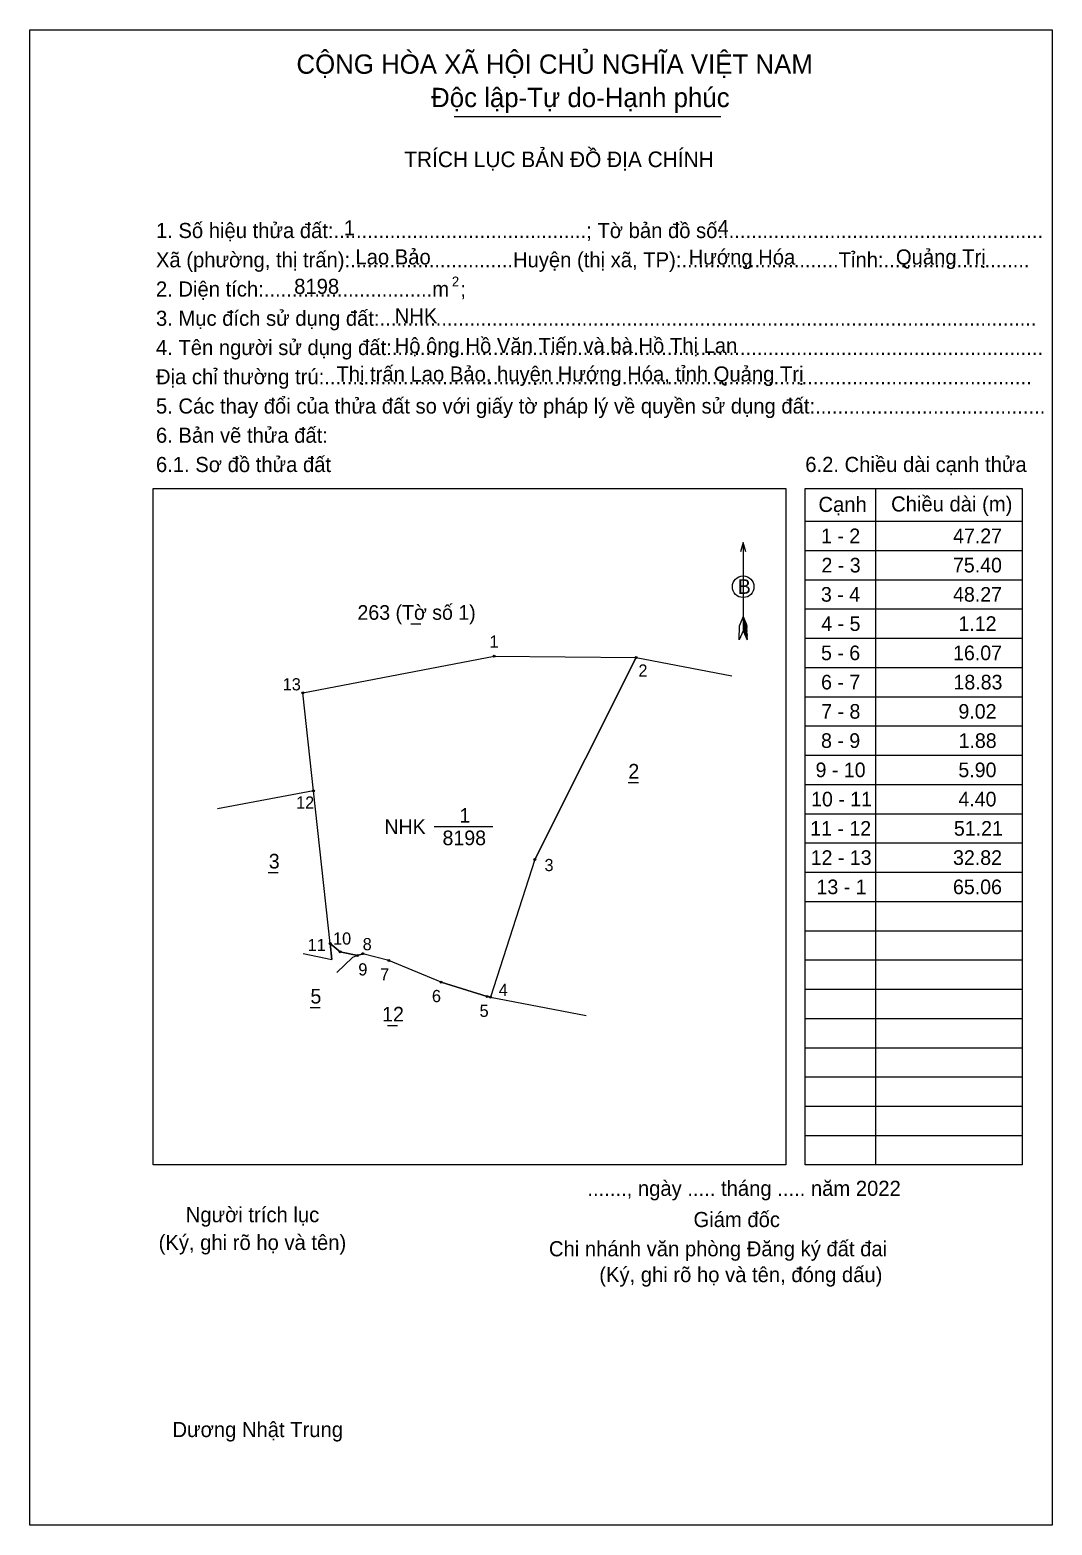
# Model space of a CAD drawing. Extents: x 535764 to 538391, y 1839094 to 1839593.
# Drawn here: x 536778.4 to 537119.2, y 1839093.9 to 1839592.6 of the extents above; entities that cross this region are included whole.
import ezdxf

# ---------------------------------------------------------------- set-up
doc = ezdxf.new("R2010")
doc.units = 0
for name, color, linetype in [('Level 1', 7, 'Continuous'), ('Level 10', 7, 'Continuous'), ('Level 11', 7, 'Continuous'), ('Level 13', 7, 'Continuous'), ('Level 2', 7, 'Continuous'), ('Level 27', 7, 'Continuous'), ('Level 36', 7, 'Continuous'), ('Level 52', 7, 'Continuous'), ('Level 6', 7, 'Continuous'), ('Level 9', 7, 'Continuous')]:
    doc.layers.add(name, color=color, linetype=linetype)

msp = doc.modelspace()

# ---------------------------------------------------------------- linework, layer by layer
at = {"layer": 'Level 1'}
for p, q in [((536778.38, 1839592.54), (536778.38, 1839592.54)), ((536819.43, 1839439.57), (536819.43, 1839439.57)), ((537060.36, 1839439.57), (537060.36, 1839214.09)), ((537036.95, 1839428.68), (537109.29, 1839428.68)), ((537016.23, 1839421.6), (537016.23, 1839392.09)), ((537036.95, 1839418.93), (537109.29, 1839418.93)), ((537036.95, 1839409.17), (537109.29, 1839409.17)), ((537036.95, 1839399.42), (537109.29, 1839399.42)), ((537016.23, 1839396.97), (537015, 1839393.96)), ((537016.23, 1839396.97), (537017.48, 1839393.96)), ((537016.23, 1839396.54), (537017.48, 1839393.52)), ((537016.23, 1839396.12), (537017.48, 1839393.1)), ((537016.23, 1839395.7), (537017.5, 1839392.66)), ((537016.23, 1839395.26), (537017.5, 1839392.22)), ((537016.23, 1839394.84), (537017.5, 1839391.78)), ((537016.23, 1839394.41), (537017.5, 1839391.34)), ((537014.93, 1839389.08), (537015, 1839393.96)), ((537016.23, 1839392.09), (537014.93, 1839389.08)), ((537016.23, 1839393.99), (537017.52, 1839390.9)), ((537016.23, 1839393.57), (537017.52, 1839390.46)), ((537016.23, 1839393.14), (537017.52, 1839390.02)), ((537016.23, 1839392.72), (537017.53, 1839389.6)), ((537016.23, 1839392.09), (537017.53, 1839389.08)), ((537017.53, 1839389.08), (537017.48, 1839393.96)), ((537036.95, 1839389.66), (537109.29, 1839389.66)), ((537036.95, 1839379.91), (537109.29, 1839379.91)), ((537036.95, 1839370.16), (537109.29, 1839370.16)), ((537036.95, 1839360.4), (537109.29, 1839360.4)), ((537036.95, 1839350.65), (537109.29, 1839350.65)), ((537036.95, 1839340.89), (537109.29, 1839340.89)), ((537036.95, 1839331.14), (537109.29, 1839331.14)), ((537036.95, 1839321.38), (537109.29, 1839321.38)), ((537036.95, 1839311.63), (537109.29, 1839311.63)), ((537036.95, 1839301.87), (537109.29, 1839301.87)), ((537036.95, 1839292.12), (537109.29, 1839292.12)), ((537036.95, 1839282.37), (537109.29, 1839282.37)), ((537036.95, 1839272.61), (537109.29, 1839272.61)), ((537036.95, 1839262.86), (537109.29, 1839262.86)), ((537036.95, 1839253.1), (537109.29, 1839253.1)), ((537036.95, 1839243.35), (537109.29, 1839243.35)), ((537036.95, 1839233.59), (537109.29, 1839233.59)), ((537036.95, 1839223.84), (537109.29, 1839223.84)), ((537030.44, 1839214.09), (537030.44, 1839214.09))]:
    msp.add_line(p, q, dxfattribs=at)
for points in [[(536819.43, 1839439.57), (537030.44, 1839439.57), (537030.44, 1839214.09), (536819.43, 1839214.09)], [(537036.95, 1839439.57), (537109.29, 1839439.57), (537109.29, 1839214.09), (537036.95, 1839214.09)]]:
    msp.add_lwpolyline(points, close=True, dxfattribs=at)
msp.add_lwpolyline([(537017.08, 1839418.46), (537016.23, 1839421.6), (537015.39, 1839418.46)], dxfattribs=at)
msp.add_circle((537016.23, 1839406.84), 3.6, dxfattribs=at)
at = {"layer": 'Level 10'}
for p, q in [((536946.72, 1839315.88), (536980.51, 1839383.28)), ((536879.06, 1839282.48), (536878.47, 1839287.88)), ((536869.53, 1839284.49), (536879.06, 1839282.48)), ((536880.77, 1839278.21), (536885.94, 1839283.22)), ((536885.94, 1839283.22), (536880.77, 1839278.21)), ((536887.62, 1839283.82), (536889.38, 1839284.46)), ((536915.49, 1839274.93), (536930.83, 1839270.14)), ((536930.83, 1839270.14), (536931.93, 1839269.93))]:
    msp.add_line(p, q, dxfattribs=at)
msp.add_lwpolyline([(536872.92, 1839338.79), (536869.36, 1839371.42), (536933.24, 1839383.73), (536980.51, 1839383.28), (536946.72, 1839315.88), (536931.93, 1839269.93), (536930.83, 1839270.14), (536915.49, 1839274.93), (536898.11, 1839282.18), (536889.38, 1839284.46), (536887.62, 1839283.82), (536881.85, 1839285.05), (536878.47, 1839287.88)], close=True, dxfattribs=at)
for points in [[(536872.92, 1839338.79), (536869.36, 1839371.42), (536933.24, 1839383.73), (536980.51, 1839383.28)], [(536878.47, 1839287.88), (536881.85, 1839285.05), (536887.62, 1839283.82)]]:
    msp.add_lwpolyline(points, dxfattribs=at)
at = {"layer": 'Level 11'}
for centre in [(536933.24, 1839383.73), (536980.51, 1839383.28), (536869.36, 1839371.42), (536872.92, 1839338.79), (536872.92, 1839338.79), (536946.72, 1839315.88), (536878.47, 1839287.88), (536881.85, 1839285.05), (536889.38, 1839284.46), (536887.62, 1839283.82), (536898.11, 1839282.18), (536915.49, 1839274.93), (536930.83, 1839270.14), (536931.93, 1839269.93)]:
    msp.add_circle(centre, 0.325, dxfattribs=at)
at = {"layer": 'Level 13'}
msp.add_line((536919.82, 1839563.71), (537008.81, 1839563.71), dxfattribs=at)
at = {"layer": 'Level 2'}
msp.add_lwpolyline([(536778.38, 1839592.55), (537119.25, 1839592.55), (537119.25, 1839093.89), (536778.38, 1839093.89)], close=True, dxfattribs=at)
at = {"layer": 'Level 27'}
for p, q in [((536980.51, 1839383.28), (537012.43, 1839377.11)), ((536872.92, 1839338.79), (536840.97, 1839332.73)), ((536878.47, 1839287.88), (536879.06, 1839282.48)), ((536887.62, 1839283.82), (536885.94, 1839283.22)), ((536931.93, 1839269.93), (536963.86, 1839263.79))]:
    msp.add_line(p, q, dxfattribs=at)
at = {"layer": 'Level 9'}
for p, q in [((536905.39, 1839394.52), (536908.76, 1839394.52)), ((536977.92, 1839341.57), (536981.28, 1839341.57)), ((536913.22, 1839326.83), (536932.74, 1839326.83)), ((536857.85, 1839311.57), (536861.22, 1839311.57)), ((536871.81, 1839266.54), (536875.18, 1839266.54)), ((536897.61, 1839260.55), (536900.97, 1839260.55))]:
    msp.add_line(p, q, dxfattribs=at)

# ---------------------------------------------------------------- texts
at = {"layer": 'Level 1'}
for s, height, p in [('TRÍCH LỤC BẢN ĐỒ ĐỊA CHÍNH', 5.2026, (536903.21, 1839546.79)), ('1. Số hiệu thửa đất:.............................................; Tờ bản đồ số:.........................................................', 5.03975, (536820.42, 1839523.13)), ('Xã (phường, thị trấn):.............................Huyện (thị xã, TP):............................Tỉnh:..........................', 5.03975, (536820.42, 1839513.37)), ('2', 3.25, (536919.1, 1839507.03)), ('2. Diện tích:..............................m  ;', 5.0397, (536820.42, 1839503.62)), ('3. Mục đích sử dụng đất:.....................................................................................................................', 5.03975, (536820.42, 1839493.86)), ('4. Tên người sử dụng đất:....................................................................................................................', 5.03975, (536820.42, 1839484.11)), ('Địa chỉ thường trú:..............................................................................................................................', 5.03975, (536820.42, 1839474.36)), ('5. Các thay đổi của thửa đất so với giấy tờ pháp lý về quyền sử dụng đất:.........................................', 5.03975, (536820.42, 1839464.6)), ('6. Bản vẽ thửa đất:', 5.0397, (536820.42, 1839454.85)), ('6.1. Sơ đồ thửa đất', 5.0397, (536820.42, 1839445.09)), ('6.2. Chiều dài cạnh thửa', 5.0397, (537036.95, 1839445.11)), ('Cạnh', 5.04, (537041.34, 1839431.78)), ('Chiều dài (m)', 5.0397, (537065.56, 1839431.94)), ('B', 4.88, (537014.43, 1839404.47)), ('......., ngày ..... tháng ..... năm 2022', 5.0397, (536964.28, 1839203.69)), ('Người trích lục', 5.0397, (536830.35, 1839194.91)), ('Giám đốc', 5.04, (536999.67, 1839193.28)), ('(Ký, ghi rõ họ và tên)', 5.0397, (536821.31, 1839185.64)), ('Chi nhánh văn phòng Đăng ký đất đai', 5.0397, (536951.47, 1839183.53)), ('(Ký, ghi rõ họ và tên, đóng dấu)', 5.0397, (536968.25, 1839174.91)), ('Dương Nhật Trung', 5.0397, (536825.92, 1839123.24))]:
    msp.add_text(s, height=height, dxfattribs=at).set_placement(p)
at = {"layer": 'Level 13'}
for s, height, p in [('CỘNG HÒA XÃ HỘI CHỦ NGHĨA VIỆT NAM', 6.4379, (536867.26, 1839577.93)), ('Độc lập-Tự do-Hạnh phúc', 6.4379, (536912.16, 1839566.8)), ('1', 4.88, (536921.62, 1839328.13)), ('NHK', 4.877, (536896.58, 1839324.39)), ('8198', 4.877, (536915.98, 1839320.65))]:
    msp.add_text(s, height=height, dxfattribs=at).set_placement(p)
at = {"layer": 'Level 36'}
for s, height, p in [('263 (Tờ số 1)', 4.8772, (536887.61, 1839395.82)), ('2', 4.88, (536977.95, 1839342.87)), ('3', 4.88, (536858.03, 1839312.87)), ('5', 4.88, (536871.93, 1839267.84)), ('12', 4.877, (536895.84, 1839261.85))]:
    msp.add_text(s, height=height, dxfattribs=at).set_placement(p)
at = {"layer": 'Level 52'}
for s, p in [('1 - 2', (537042.2, 1839421.37)), ('47.27', (537086.23, 1839421.37)), ('2 - 3', (537042.35, 1839411.61)), ('75.40', (537086.2, 1839411.61)), ('3 - 4', (537042.17, 1839401.86)), ('48.27', (537086.23, 1839401.86)), ('4 - 5', (537042.29, 1839392.1)), ('1.12', (537088.02, 1839392.1)), ('5 - 6', (537042.19, 1839382.35)), ('16.07', (537086.23, 1839382.35)), ('6 - 7', (537042.21, 1839372.59)), ('18.83', (537086.37, 1839372.59)), ('7 - 8', (537042.26, 1839362.84)), ('9.02', (537088.02, 1839362.84)), ('8 - 9', (537042.2, 1839353.09)), ('1.88', (537088.07, 1839353.09)), ('9 - 10', (537040.38, 1839343.33)), ('5.90', (537088, 1839343.33)), ('10 - 11', (537038.89, 1839333.58)), ('4.40', (537088, 1839333.58)), ('11 - 12', (537038.6, 1839323.82)), ('51.21', (537086.51, 1839323.82)), ('12 - 13', (537038.75, 1839314.07)), ('32.82', (537086.22, 1839314.07)), ('13 - 1', (537040.69, 1839304.31)), ('65.06', (537086.2, 1839304.31))]:
    msp.add_text(s, height=4.877, dxfattribs=at).set_placement(p)
at = {"layer": 'Level 6'}
for s, height, p in [('1', 5.04, (536883.07, 1839524.02)), ('4', 5.04, (537007.67, 1839524.09)), ('Lao Bảo', 5.04, (536886.93, 1839514.33)), ('Hướng Hóa', 5.04, (536998.08, 1839514.27)), ('Quảng Trị', 5.04, (537067.17, 1839514.3)), ('8198', 5.04, (536866.51, 1839504.51)), ('NHK', 5.04, (536900.02, 1839494.71)), ('Hộ ông Hồ Văn Tiến và bà Hồ Thị Lan', 5.0397, (536900.02, 1839484.78)), ('Thị trấn Lao Bảo, huyện Hướng Hóa, tỉnh Quảng Trị', 5.0397, (536880.59, 1839475.28))]:
    msp.add_text(s, height=height, dxfattribs=at).set_placement(p)
at = {"layer": 'Level 9'}
for s, height, p in [('1', 4.06, (536931.67, 1839386.56)), ('2', 4.06, (536981.29, 1839376.87)), ('13', 4.064, (536862.68, 1839372.28)), ('12', 4.064, (536867.14, 1839332.84)), ('3', 4.06, (536949.98, 1839312)), ('10', 4.064, (536879.47, 1839287.5)), ('8', 4.06, (536889.35, 1839285.62)), ('11', 4.064, (536870.99, 1839285.32)), ('9', 4.06, (536887.9, 1839277.2)), ('7', 4.06, (536895.18, 1839275.53)), ('6', 4.06, (536912.44, 1839268.31)), ('4', 4.06, (536934.73, 1839270.38)), ('5', 4.06, (536928.34, 1839263.38))]:
    msp.add_text(s, height=height, dxfattribs=at).set_placement(p)

doc.saveas('drawing.dxf')
